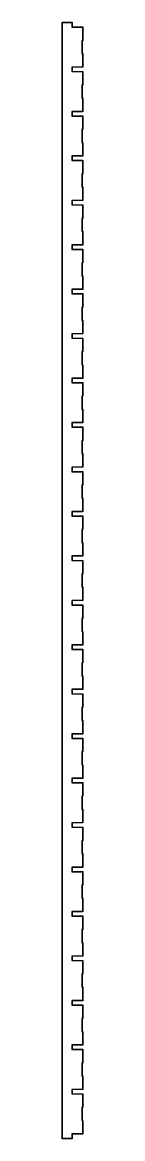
# Model space of a CAD drawing. Header units: millimetres. Extents: x -15 to 0, y 0 to 837.
import ezdxf

# ---------------------------------------------------------------- set-up
doc = ezdxf.new("R2010")
doc.units = ezdxf.units.MM
doc.layers.get('0').update_dxf_attribs({"linetype": 'CONTINUOUS'})

msp = doc.modelspace()

# ---------------------------------------------------------------- linework, layer by layer
for points in [[(0.18, 433.51), (0.18, 423.21), (-0.32, 423.21), (-0.32, 413.57), (0.18, 413.57), (0.18, 403.27), (-7.77, 403.27), (-7.77, 400.18), (0.18, 400.18), (0.18, 389.88), (-0.32, 389.88), (-0.32, 380.24), (0.18, 380.24), (0.18, 369.94), (-7.77, 369.94), (-7.77, 366.85), (0.18, 366.85), (0.18, 356.55), (-0.32, 356.55), (-0.32, 346.91), (0.18, 346.91), (0.18, 336.6), (-7.77, 336.6), (-7.77, 333.51), (0.18, 333.51), (0.18, 323.21), (-0.32, 323.21), (-0.32, 313.57), (0.18, 313.57), (0.18, 303.27), (-7.77, 303.27), (-7.77, 300.18), (0.18, 300.18), (0.18, 289.88), (-0.32, 289.88), (-0.32, 280.24), (0.18, 280.24), (0.18, 269.94), (-7.77, 269.94), (-7.77, 266.85), (0.18, 266.85), (0.18, 256.54), (-0.32, 256.54), (-0.32, 246.91), (0.18, 246.91), (0.18, 236.6), (-7.77, 236.6), (-7.77, 233.51), (0.18, 233.51), (0.18, 223.21), (-0.32, 223.21), (-0.32, 213.57), (0.18, 213.57), (0.18, 203.27), (-7.77, 203.27), (-7.77, 200.18), (0.18, 200.18), (0.18, 189.88), (-0.32, 189.88), (-0.32, 180.24), (0.18, 180.24), (0.18, 169.94), (-7.77, 169.94), (-7.77, 166.85), (0.18, 166.85), (0.18, 156.54), (-0.32, 156.54), (-0.32, 146.91), (0.18, 146.91), (0.18, 136.6), (-7.77, 136.6), (-7.77, 133.51), (0.18, 133.51), (0.18, 123.21), (-0.32, 123.21), (-0.32, 113.57), (0.18, 113.57), (0.18, 103.27), (-7.77, 103.27), (-7.77, 100.18), (0.18, 100.18), (0.18, 89.88), (-0.32, 89.88), (-0.32, 80.24), (0.18, 80.24), (0.18, 69.94), (-7.77, 69.94), (-7.77, 66.85), (0.18, 66.85), (0.18, 56.54), (-0.32, 56.54), (-0.32, 46.9), (0.18, 46.9), (0.18, 36.6), (-7.77, 36.6), (-7.77, 33.51), (0.18, 33.51), (0.18, 23.21), (-0.32, 23.21), (-0.32, 13.57), (0.18, 13.57), (0.18, 3.27), (-7.77, 3.27), (-7.77, -0.18), (-15.18, -0.18), (-15.18, 836.96), (-7.77, 836.96), (-7.77, 833.51), (0.18, 833.51), (0.18, 823.21), (-0.32, 823.21), (-0.32, 813.57), (0.18, 813.57), (0.18, 803.27), (-7.77, 803.27), (-7.77, 800.18), (0.18, 800.18), (0.18, 789.88), (-0.32, 789.88), (-0.32, 780.24), (0.18, 780.24), (0.18, 769.94), (-7.77, 769.94), (-7.77, 766.85), (0.18, 766.85), (0.18, 756.55), (-0.32, 756.55), (-0.32, 746.91), (0.18, 746.91), (0.18, 736.6), (-7.77, 736.6), (-7.77, 733.51), (0.18, 733.51), (0.18, 723.21), (-0.32, 723.21), (-0.32, 713.57), (0.18, 713.57), (0.18, 703.27), (-7.77, 703.27), (-7.77, 700.18), (0.18, 700.18), (0.18, 689.88), (-0.32, 689.88), (-0.32, 680.24), (0.18, 680.24), (0.18, 669.94), (-7.77, 669.94), (-7.77, 666.85), (0.18, 666.85), (0.18, 656.55), (-0.32, 656.55), (-0.32, 646.91), (0.18, 646.91), (0.18, 636.6), (-7.77, 636.6), (-7.77, 633.51), (0.18, 633.51), (0.18, 623.21), (-0.32, 623.21), (-0.32, 613.57), (0.18, 613.57), (0.18, 603.27), (-7.77, 603.27), (-7.77, 600.18), (0.18, 600.18), (0.18, 589.88), (-0.32, 589.88), (-0.32, 580.24), (0.18, 580.24), (0.18, 569.94), (-7.77, 569.94), (-7.77, 566.85), (0.18, 566.85), (0.18, 556.55), (-0.32, 556.55), (-0.32, 546.91), (0.18, 546.91), (0.18, 536.6), (-7.77, 536.6), (-7.77, 533.51), (0.18, 533.51), (0.18, 523.21), (-0.32, 523.21), (-0.32, 513.57), (0.18, 513.57), (0.18, 503.27), (-7.77, 503.27), (-7.77, 500.18), (0.18, 500.18), (0.18, 489.88), (-0.32, 489.88), (-0.32, 480.24), (0.18, 480.24), (0.18, 469.94), (-7.77, 469.94), (-7.77, 466.85), (0.18, 466.85), (0.18, 456.55), (-0.32, 456.55), (-0.32, 446.91), (0.18, 446.91), (0.18, 436.6), (-7.77, 436.6), (-7.77, 433.51)], [(-0.5, 813.39), (0, 813.39), (0, 803.45), (-7.95, 803.45), (-7.95, 800), (0, 800), (0, 790.06), (-0.5, 790.06), (-0.5, 780.06), (0, 780.06), (0, 770.12), (-7.95, 770.12), (-7.95, 766.67), (0, 766.67), (0, 756.73), (-0.5, 756.73), (-0.5, 746.73), (0, 746.73), (0, 736.78), (-7.95, 736.78), (-7.95, 733.33), (0, 733.33), (0, 723.39), (-0.5, 723.39), (-0.5, 713.39), (0, 713.39), (0, 703.45), (-7.95, 703.45), (-7.95, 700), (0, 700), (0, 690.06), (-0.5, 690.06), (-0.5, 680.06), (0, 680.06), (0, 670.12), (-7.95, 670.12), (-7.95, 666.67), (0, 666.67), (0, 656.73), (-0.5, 656.73), (-0.5, 646.73), (0, 646.73), (0, 636.78), (-7.95, 636.78), (-7.95, 633.33), (0, 633.33), (0, 623.39), (-0.5, 623.39), (-0.5, 613.39), (0, 613.39), (0, 603.45), (-7.95, 603.45), (-7.95, 600), (0, 600), (0, 590.06), (-0.5, 590.06), (-0.5, 580.06), (0, 580.06), (0, 570.12), (-7.95, 570.12), (-7.95, 566.67), (0, 566.67), (0, 556.73), (-0.5, 556.73), (-0.5, 546.73), (0, 546.73), (0, 536.78), (-7.95, 536.78), (-7.95, 533.33), (0, 533.33), (0, 523.39), (-0.5, 523.39), (-0.5, 513.39), (0, 513.39), (0, 503.45), (-7.95, 503.45), (-7.95, 500), (0, 500), (0, 490.06), (-0.5, 490.06), (-0.5, 480.06), (0, 480.06), (0, 470.12), (-7.95, 470.12), (-7.95, 466.67), (0, 466.67), (0, 456.73), (-0.5, 456.73), (-0.5, 446.73), (0, 446.73), (0, 436.78), (-7.95, 436.78), (-7.95, 433.33), (0, 433.33), (0, 423.39), (-0.5, 423.39), (-0.5, 413.39), (0, 413.39), (0, 403.45), (-7.95, 403.45), (-7.95, 400), (0, 400), (0, 390.06), (-0.5, 390.06), (-0.5, 380.06), (0, 380.06), (0, 370.12), (-7.95, 370.12), (-7.95, 366.67), (0, 366.67), (0, 356.73), (-0.5, 356.73), (-0.5, 346.73), (0, 346.73), (0, 336.78), (-7.95, 336.78), (-7.95, 333.33), (0, 333.33), (0, 323.39), (-0.5, 323.39), (-0.5, 313.39), (0, 313.39), (0, 303.45), (-7.95, 303.45), (-7.95, 300), (0, 300), (0, 290.06), (-0.5, 290.06), (-0.5, 280.06), (0, 280.06), (0, 270.12), (-7.95, 270.12), (-7.95, 266.67), (0, 266.67), (0, 256.73), (-0.5, 256.73), (-0.5, 246.72), (0, 246.72), (0, 236.78), (-7.95, 236.78), (-7.95, 233.33), (0, 233.33), (0, 223.39), (-0.5, 223.39), (-0.5, 213.39), (0, 213.39), (0, 203.45), (-7.95, 203.45), (-7.95, 200), (0, 200), (0, 190.06), (-0.5, 190.06), (-0.5, 180.06), (0, 180.06), (0, 170.12), (-7.95, 170.12), (-7.95, 166.67), (0, 166.67), (0, 156.72), (-0.5, 156.72), (-0.5, 146.72), (0, 146.72), (0, 136.78), (-7.95, 136.78), (-7.95, 133.33), (0, 133.33), (0, 123.39), (-0.5, 123.39), (-0.5, 113.39), (0, 113.39), (0, 103.45), (-7.95, 103.45), (-7.95, 100), (0, 100), (0, 90.06), (-0.5, 90.06), (-0.5, 80.06), (0, 80.06), (0, 70.12), (-7.95, 70.12), (-7.95, 66.67), (0, 66.67), (0, 56.72), (-0.5, 56.72), (-0.5, 46.72), (0, 46.72), (0, 36.78), (-7.95, 36.78), (-7.95, 33.33), (0, 33.33), (0, 23.39), (-0.5, 23.39), (-0.5, 13.39), (0, 13.39), (0, 3.45), (-7.95, 3.45), (-7.95, 0), (-15, 0), (-15, 836.78), (-7.95, 836.78), (-7.95, 833.33), (0, 833.33), (0, 823.39), (-0.5, 823.39)]]:
    msp.add_lwpolyline(points, close=True)

doc.saveas('drawing.dxf')
